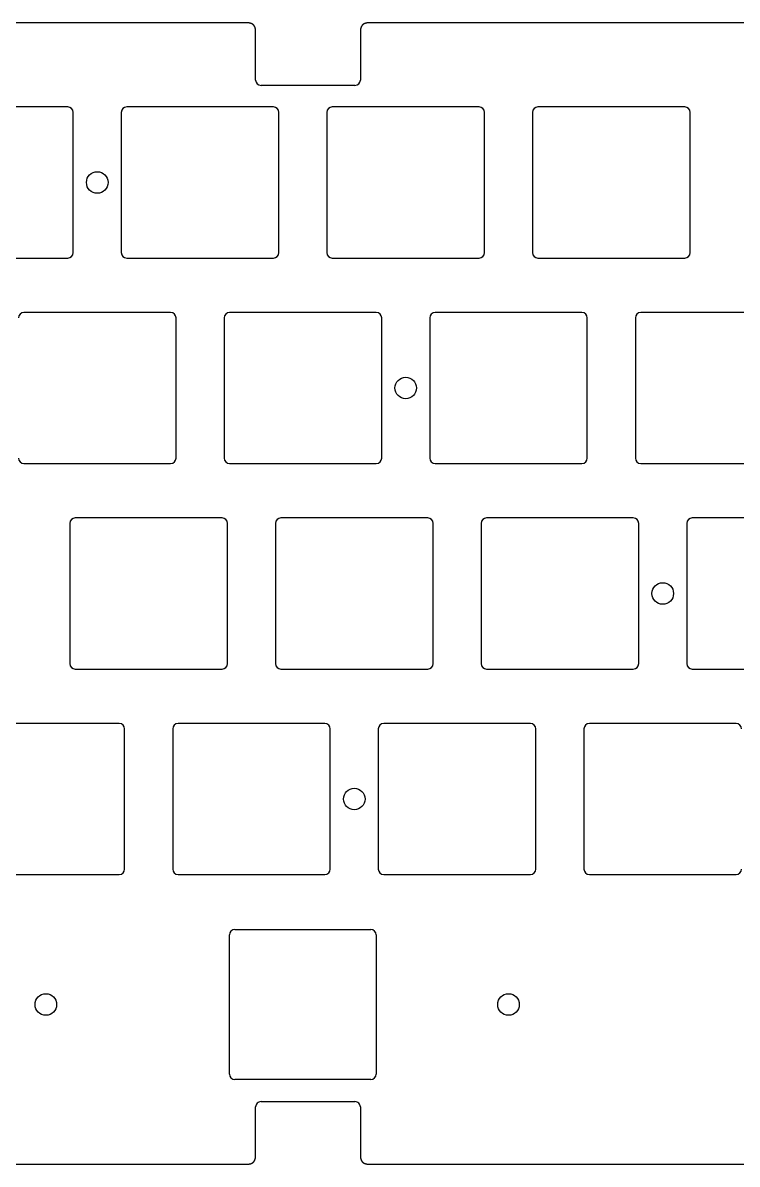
# Model space of a CAD drawing. Header units: millimetres. Extents: x -9 to 276, y -91 to 15.
# Drawn here: x 59.8 to 126, y -91 to 14.8 of the extents above; entities that cross this region are included whole.
import ezdxf

# ---------------------------------------------------------------- set-up
doc = ezdxf.new("R2010")
doc.units = ezdxf.units.MM
doc.layers.add('Edge.Cuts', color=53, linetype='CONTINUOUS', true_color=0xc8a339)

msp = doc.modelspace()

# ---------------------------------------------------------------- linework, layer by layer
at = {"layer": 'Edge.Cuts', "linetype": 'CONTINUOUS'}
for p, q in [((80.549147, 14.8), (-2.451, 14.8)), ((80.556639, 14.799982), (80.549147, 14.8)), ((80.567794, 14.79989), (80.556639, 14.799982)), ((80.578832, 14.799719), (80.567794, 14.79989)), ((80.589753, 14.799471), (80.578832, 14.799719)), ((80.600558, 14.799146), (80.589753, 14.799471)), ((80.61125, 14.798746), (80.600558, 14.799146)), ((80.621828, 14.79827), (80.61125, 14.798746)), ((80.632294, 14.797719), (80.621828, 14.79827)), ((80.642649, 14.797096), (80.632294, 14.797719)), ((80.652894, 14.796399), (80.642649, 14.797096)), ((80.66303, 14.79563), (80.652894, 14.796399)), ((80.673058, 14.79479), (80.66303, 14.79563)), ((80.68298, 14.793879), (80.673058, 14.79479)), ((80.692795, 14.792898), (80.68298, 14.793879)), ((80.702507, 14.791848), (80.692795, 14.792898)), ((80.712114, 14.790729), (80.702507, 14.791848)), ((80.721619, 14.789543), (80.712114, 14.790729)), ((80.731022, 14.788289), (80.721619, 14.789543)), ((80.740325, 14.786968), (80.731022, 14.788289)), ((80.749528, 14.785582), (80.740325, 14.786968)), ((80.758632, 14.78413), (80.749528, 14.785582)), ((80.767639, 14.782613), (80.758632, 14.78413)), ((80.776549, 14.781032), (80.767639, 14.782613)), ((80.785364, 14.779387), (80.776549, 14.781032)), ((80.794084, 14.777679), (80.785364, 14.779387)), ((80.80271, 14.775909), (80.794084, 14.777679)), ((80.811244, 14.774076), (80.80271, 14.775909)), ((80.819686, 14.772182), (80.811244, 14.774076)), ((80.828037, 14.770227), (80.819686, 14.772182)), ((80.836299, 14.768212), (80.828037, 14.770227)), ((80.844471, 14.766136), (80.836299, 14.768212)), ((80.852555, 14.764001), (80.844471, 14.766136)), ((80.860552, 14.761806), (80.852555, 14.764001)), ((80.868463, 14.759553), (80.860552, 14.761806)), ((80.876289, 14.757242), (80.868463, 14.759553)), ((80.88403, 14.754872), (80.876289, 14.757242)), ((80.891688, 14.752446), (80.88403, 14.754872)), ((80.899263, 14.749961), (80.891688, 14.752446)), ((80.906756, 14.74742), (80.899263, 14.749961)), ((80.914168, 14.744823), (80.906756, 14.74742)), ((80.9215, 14.742169), (80.914168, 14.744823)), ((80.928753, 14.73946), (80.9215, 14.742169)), ((80.935927, 14.736695), (80.928753, 14.73946)), ((80.943023, 14.733874), (80.935927, 14.736695)), ((80.950043, 14.730999), (80.943023, 14.733874)), ((80.956987, 14.728069), (80.950043, 14.730999)), ((80.963855, 14.725084), (80.956987, 14.728069)), ((80.970649, 14.722045), (80.963855, 14.725084)), ((80.977368, 14.718951), (80.970649, 14.722045)), ((80.984015, 14.715804), (80.977368, 14.718951)), ((80.99059, 14.712603), (80.984015, 14.715804)), ((80.997093, 14.709348), (80.99059, 14.712603)), ((81.003525, 14.706039), (80.997093, 14.709348)), ((81.009887, 14.702677), (81.003525, 14.706039)), ((81.016179, 14.699261), (81.009887, 14.702677)), ((81.022403, 14.695792), (81.016179, 14.699261)), ((81.028559, 14.69227), (81.022403, 14.695792)), ((81.034647, 14.688695), (81.028559, 14.69227)), ((81.040668, 14.685066), (81.034647, 14.688695)), ((81.046624, 14.681385), (81.040668, 14.685066)), ((81.052513, 14.67765), (81.046624, 14.681385)), ((81.058338, 14.673862), (81.052513, 14.67765)), ((81.064098, 14.67002), (81.058338, 14.673862)), ((81.069795, 14.666125), (81.064098, 14.67002)), ((81.075428, 14.662177), (81.069795, 14.666125)), ((81.080998, 14.658175), (81.075428, 14.662177)), ((81.086507, 14.65412), (81.080998, 14.658175)), ((81.091954, 14.65001), (81.086507, 14.65412)), ((81.09734, 14.645847), (81.091954, 14.65001)), ((81.102665, 14.64163), (81.09734, 14.645847)), ((81.10793, 14.637359), (81.102665, 14.64163)), ((81.113135, 14.633033), (81.10793, 14.637359)), ((81.118281, 14.628652), (81.113135, 14.633033)), ((81.123369, 14.624216), (81.118281, 14.628652)), ((81.128398, 14.619726), (81.123369, 14.624216)), ((81.133369, 14.615179), (81.128398, 14.619726)), ((81.138282, 14.610578), (81.133369, 14.615179)), ((81.143138, 14.60592), (81.138282, 14.610578)), ((81.147938, 14.601206), (81.143138, 14.60592)), ((81.150317, 14.598827), (81.147938, 14.601206)), ((81.152681, 14.596435), (81.150317, 14.598827)), ((81.155031, 14.594028), (81.152681, 14.596435)), ((81.157368, 14.591607), (81.155031, 14.594028)), ((81.15969, 14.589171), (81.157368, 14.591607)), ((81.161999, 14.586722), (81.15969, 14.589171)), ((81.164294, 14.584257), (81.161999, 14.586722)), ((81.166574, 14.581779), (81.164294, 14.584257)), ((81.168841, 14.579285), (81.166574, 14.581779)), ((81.171094, 14.576778), (81.168841, 14.579285)), ((81.173334, 14.574255), (81.171094, 14.576778)), ((81.175559, 14.571718), (81.173334, 14.574255)), ((81.177772, 14.569166), (81.175559, 14.571718)), ((81.17997, 14.566599), (81.177772, 14.569166)), ((81.182155, 14.564018), (81.17997, 14.566599)), ((81.184326, 14.561421), (81.182155, 14.564018)), ((81.186483, 14.55881), (81.184326, 14.561421)), ((81.188627, 14.556184), (81.186483, 14.55881)), ((81.190758, 14.553542), (81.188627, 14.556184)), ((81.192874, 14.550885), (81.190758, 14.553542)), ((81.194978, 14.548213), (81.192874, 14.550885)), ((81.197068, 14.545526), (81.194978, 14.548213)), ((81.199145, 14.542823), (81.197068, 14.545526)), ((81.201207, 14.540106), (81.199145, 14.542823)), ((81.203258, 14.537372), (81.201207, 14.540106)), ((81.205293, 14.534624), (81.203258, 14.537372)), ((81.207317, 14.531859), (81.205293, 14.534624)), ((81.209326, 14.529079), (81.207317, 14.531859)), ((81.211322, 14.526283), (81.209326, 14.529079)), ((81.213305, 14.523472), (81.211322, 14.526283)), ((81.215275, 14.520644), (81.213305, 14.523472)), ((81.21723, 14.517801), (81.215275, 14.520644)), ((81.219174, 14.514941), (81.21723, 14.517801)), ((81.221103, 14.512066), (81.219174, 14.514941)), ((81.22302, 14.509174), (81.221103, 14.512066)), ((81.224922, 14.506267), (81.22302, 14.509174)), ((81.226812, 14.503342), (81.224922, 14.506267)), ((81.228688, 14.500402), (81.226812, 14.503342)), ((81.230552, 14.497444), (81.228688, 14.500402)), ((81.232401, 14.494472), (81.230552, 14.497444)), ((81.234238, 14.491481), (81.232401, 14.494472)), ((81.236061, 14.488475), (81.234238, 14.491481)), ((81.237872, 14.48545), (81.236061, 14.488475)), ((81.239668, 14.482411), (81.237872, 14.48545)), ((81.241452, 14.479352), (81.239668, 14.482411)), ((81.243221, 14.476279), (81.241452, 14.479352)), ((81.244979, 14.473187), (81.243221, 14.476279)), ((81.246722, 14.470079), (81.244979, 14.473187)), ((81.248452, 14.466952), (81.246722, 14.470079)), ((81.250169, 14.46381), (81.248452, 14.466952)), ((81.251873, 14.460648), (81.250169, 14.46381)), ((81.253562, 14.457471), (81.251873, 14.460648)), ((81.25524, 14.454274), (81.253562, 14.457471)), ((81.256903, 14.451062), (81.25524, 14.454274)), ((81.258554, 14.447829), (81.256903, 14.451062)), ((81.26019, 14.444582), (81.258554, 14.447829)), ((81.261814, 14.441313), (81.26019, 14.444582)), ((81.263423, 14.438029), (81.261814, 14.441313)), ((81.26502, 14.434724), (81.263423, 14.438029)), ((81.266602, 14.431405), (81.26502, 14.434724)), ((81.268172, 14.428063), (81.266602, 14.431405)), ((81.269727, 14.424706), (81.268172, 14.428063)), ((81.271271, 14.421328), (81.269727, 14.424706)), ((81.272799, 14.417934), (81.271271, 14.421328)), ((81.274315, 14.414518), (81.272799, 14.417934)), ((81.275815, 14.411087), (81.274315, 14.414518)), ((81.277304, 14.407633), (81.275815, 14.411087)), ((81.278778, 14.404164), (81.277304, 14.407633)), ((81.280239, 14.400672), (81.278778, 14.404164)), ((81.281685, 14.397165), (81.280239, 14.400672)), ((81.283119, 14.393635), (81.281685, 14.397165)), ((81.284538, 14.390089), (81.283119, 14.393635)), ((81.285944, 14.386519), (81.284538, 14.390089)), ((81.287335, 14.382934), (81.285944, 14.386519)), ((81.288713, 14.379326), (81.287335, 14.382934)), ((81.290076, 14.375701), (81.288713, 14.379326)), ((81.291427, 14.372053), (81.290076, 14.375701)), ((81.292762, 14.368388), (81.291427, 14.372053)), ((81.294085, 14.364699), (81.292762, 14.368388)), ((81.295391, 14.360995), (81.294085, 14.364699)), ((81.296686, 14.357265), (81.295391, 14.360995)), ((81.297964, 14.35352), (81.296686, 14.357265)), ((81.29923, 14.34975), (81.297964, 14.35352)), ((81.300481, 14.345963), (81.29923, 14.34975)), ((81.301718, 14.342151), (81.300481, 14.345963)), ((81.30294, 14.338323), (81.301718, 14.342151)), ((81.304148, 14.33447), (81.30294, 14.338323)), ((81.305341, 14.3306), (81.304148, 14.33447)), ((81.306521, 14.326703), (81.305341, 14.3306)), ((81.307684, 14.322791), (81.306521, 14.326703)), ((81.308835, 14.318852), (81.307684, 14.322791)), ((81.309969, 14.314897), (81.308835, 14.318852)), ((81.311091, 14.310914), (81.309969, 14.314897)), ((81.312196, 14.306916), (81.311091, 14.310914)), ((81.313287, 14.302889), (81.312196, 14.306916)), ((81.314363, 14.298847), (81.313287, 14.302889)), ((81.315425, 14.294777), (81.314363, 14.298847)), ((81.31647, 14.29069), (81.315425, 14.294777)), ((81.317502, 14.286575), (81.31647, 14.29069)), ((81.318517, 14.282444), (81.317502, 14.286575)), ((81.319519, 14.278284), (81.318517, 14.282444)), ((81.320504, 14.274107), (81.319519, 14.278284)), ((81.321475, 14.269902), (81.320504, 14.274107)), ((81.32243, 14.265679), (81.321475, 14.269902)), ((81.32337, 14.261428), (81.32243, 14.265679)), ((81.324293, 14.25716), (81.32337, 14.261428)), ((81.325203, 14.252861), (81.324293, 14.25716)), ((81.326095, 14.248546), (81.325203, 14.252861)), ((81.326973, 14.244201), (81.326095, 14.248546)), ((81.327834, 14.239839), (81.326973, 14.244201)), ((81.328681, 14.235447), (81.327834, 14.239839)), ((81.32951, 14.231037), (81.328681, 14.235447)), ((81.330325, 14.226596), (81.32951, 14.231037)), ((81.331123, 14.222139), (81.330325, 14.226596)), ((81.331905, 14.21765), (81.331123, 14.222139)), ((81.33267, 14.213143), (81.331905, 14.21765)), ((81.333421, 14.208605), (81.33267, 14.213143)), ((81.334153, 14.20405), (81.333421, 14.208605)), ((81.334871, 14.199462), (81.334153, 14.20405)), ((81.335571, 14.194857), (81.334871, 14.199462)), ((81.336255, 14.19022), (81.335571, 14.194857)), ((81.336922, 14.185565), (81.336255, 14.19022)), ((81.337573, 14.180877), (81.336922, 14.185565)), ((81.338206, 14.176171), (81.337573, 14.180877)), ((81.338824, 14.171432), (81.338206, 14.176171)), ((81.339423, 14.166676), (81.338824, 14.171432)), ((81.340006, 14.161885), (81.339423, 14.166676)), ((81.340572, 14.157077), (81.340006, 14.161885)), ((81.341121, 14.152235), (81.340572, 14.157077)), ((81.341652, 14.147374), (81.341121, 14.152235)), ((81.342166, 14.142479), (81.341652, 14.147374)), ((81.342662, 14.137566), (81.342166, 14.142479)), ((81.343142, 14.132618), (81.342662, 14.137566)), ((81.343603, 14.127651), (81.343142, 14.132618)), ((81.344047, 14.12265), (81.343603, 14.127651)), ((81.344473, 14.11763), (81.344047, 14.12265)), ((81.344881, 14.112574), (81.344473, 14.11763)), ((81.345271, 14.1075), (81.344881, 14.112574)), ((81.345643, 14.102389), (81.345271, 14.1075)), ((81.345996, 14.09726), (81.345643, 14.102389)), ((81.346332, 14.092095), (81.345996, 14.09726)), ((81.346649, 14.08691), (81.346332, 14.092095)), ((81.346948, 14.081689), (81.346649, 14.08691)), ((81.347228, 14.076449), (81.346948, 14.081689)), ((81.34749, 14.071171), (81.347228, 14.076449)), ((81.347732, 14.065874), (81.34749, 14.071171)), ((81.347956, 14.06054), (81.347732, 14.065874)), ((81.348161, 14.055186), (81.347956, 14.06054)), ((81.348347, 14.049794), (81.348161, 14.055186)), ((81.348514, 14.044383), (81.348347, 14.049794)), ((81.348661, 14.038933), (81.348514, 14.044383)), ((81.34879, 14.033464), (81.348661, 14.038933)), ((81.348898, 14.027956), (81.34879, 14.033464)), ((81.348988, 14.022428), (81.348898, 14.027956)), ((81.349057, 14.016861), (81.348988, 14.022428)), ((81.349107, 14.011274), (81.349057, 14.016861)), ((81.349137, 14.005647), (81.349107, 14.011274)), ((81.349147, 14), (81.349137, 14.005647)), ((81.349147, 9.5), (81.349147, 14)), ((91.050165, 14.007492), (91.050147, 14)), ((91.050147, 14), (91.050147, 9.5)), ((91.050257, 14.018647), (91.050165, 14.007492)), ((91.050428, 14.029685), (91.050257, 14.018647)), ((91.050676, 14.040606), (91.050428, 14.029685)), ((91.051001, 14.051411), (91.050676, 14.040606)), ((91.051401, 14.062103), (91.051001, 14.051411)), ((91.051877, 14.072681), (91.051401, 14.062103)), ((91.052428, 14.083147), (91.051877, 14.072681)), ((91.053051, 14.093502), (91.052428, 14.083147)), ((91.053748, 14.103747), (91.053051, 14.093502)), ((91.054517, 14.113883), (91.053748, 14.103747)), ((91.055357, 14.123911), (91.054517, 14.113883)), ((91.056268, 14.133833), (91.055357, 14.123911)), ((91.057249, 14.143648), (91.056268, 14.133833)), ((91.058299, 14.153359), (91.057249, 14.143648)), ((91.059418, 14.162967), (91.058299, 14.153359)), ((91.060604, 14.172472), (91.059418, 14.162967)), ((91.061858, 14.181875), (91.060604, 14.172472)), ((91.063179, 14.191177), (91.061858, 14.181875)), ((91.064565, 14.20038), (91.063179, 14.191177)), ((91.066017, 14.209485), (91.064565, 14.20038)), ((91.067534, 14.218492), (91.066017, 14.209485)), ((91.069115, 14.227402), (91.067534, 14.218492)), ((91.07076, 14.236217), (91.069115, 14.227402)), ((91.072468, 14.244937), (91.07076, 14.236217)), ((91.074238, 14.253563), (91.072468, 14.244937)), ((91.076071, 14.262097), (91.074238, 14.253563)), ((91.077965, 14.270539), (91.076071, 14.262097)), ((91.07992, 14.27889), (91.077965, 14.270539)), ((91.081935, 14.287151), (91.07992, 14.27889)), ((91.084011, 14.295324), (91.081935, 14.287151)), ((91.086146, 14.303408), (91.084011, 14.295324)), ((91.088341, 14.311405), (91.086146, 14.303408)), ((91.090594, 14.319316), (91.088341, 14.311405)), ((91.092905, 14.327142), (91.090594, 14.319316)), ((91.095275, 14.334883), (91.092905, 14.327142)), ((91.097702, 14.342541), (91.095275, 14.334883)), ((91.100186, 14.350116), (91.097702, 14.342541)), ((91.102727, 14.357609), (91.100186, 14.350116)), ((91.105324, 14.365021), (91.102727, 14.357609)), ((91.107978, 14.372353), (91.105324, 14.365021)), ((91.110687, 14.379606), (91.107978, 14.372353)), ((91.113452, 14.38678), (91.110687, 14.379606)), ((91.116273, 14.393876), (91.113452, 14.38678)), ((91.119148, 14.400896), (91.116273, 14.393876)), ((91.122078, 14.407839), (91.119148, 14.400896)), ((91.125063, 14.414708), (91.122078, 14.407839)), ((91.128102, 14.421501), (91.125063, 14.414708)), ((91.131196, 14.428221), (91.128102, 14.421501)), ((91.134343, 14.434868), (91.131196, 14.428221)), ((91.137545, 14.441443), (91.134343, 14.434868)), ((91.1408, 14.447946), (91.137545, 14.441443)), ((91.144108, 14.454378), (91.1408, 14.447946)), ((91.14747, 14.46074), (91.144108, 14.454378)), ((91.150886, 14.467032), (91.14747, 14.46074)), ((91.154355, 14.473256), (91.150886, 14.467032)), ((91.157877, 14.479412), (91.154355, 14.473256)), ((91.161452, 14.4855), (91.157877, 14.479412)), ((91.165081, 14.491521), (91.161452, 14.4855)), ((91.168762, 14.497476), (91.165081, 14.491521)), ((91.172497, 14.503366), (91.168762, 14.497476)), ((91.176286, 14.509191), (91.172497, 14.503366)), ((91.180127, 14.514951), (91.176286, 14.509191)), ((91.184022, 14.520647), (91.180127, 14.514951)), ((91.18797, 14.526281), (91.184022, 14.520647)), ((91.191972, 14.531851), (91.18797, 14.526281)), ((91.196028, 14.53736), (91.191972, 14.531851)), ((91.200137, 14.542807), (91.196028, 14.53736)), ((91.2043, 14.548192), (91.200137, 14.542807)), ((91.208517, 14.553518), (91.2043, 14.548192)), ((91.212789, 14.558783), (91.208517, 14.553518)), ((91.217115, 14.563988), (91.212789, 14.558783)), ((91.221495, 14.569134), (91.217115, 14.563988)), ((91.225931, 14.574221), (91.221495, 14.569134)), ((91.230422, 14.57925), (91.225931, 14.574221)), ((91.234968, 14.584221), (91.230422, 14.57925)), ((91.23957, 14.589135), (91.234968, 14.584221)), ((91.244227, 14.593991), (91.23957, 14.589135)), ((91.248942, 14.598791), (91.244227, 14.593991)), ((91.25132, 14.601169), (91.248942, 14.598791)), ((91.253713, 14.603534), (91.25132, 14.601169)), ((91.256119, 14.605884), (91.253713, 14.603534)), ((91.25854, 14.608221), (91.256119, 14.605884)), ((91.260976, 14.610543), (91.25854, 14.608221)), ((91.263426, 14.612852), (91.260976, 14.610543)), ((91.26589, 14.615146), (91.263426, 14.612852)), ((91.268369, 14.617427), (91.26589, 14.615146)), ((91.270862, 14.619694), (91.268369, 14.617427)), ((91.27337, 14.621947), (91.270862, 14.619694)), ((91.275892, 14.624187), (91.27337, 14.621947)), ((91.278429, 14.626412), (91.275892, 14.624187)), ((91.280981, 14.628625), (91.278429, 14.626412)), ((91.283548, 14.630823), (91.280981, 14.628625)), ((91.28613, 14.633008), (91.283548, 14.630823)), ((91.288726, 14.635178), (91.28613, 14.633008)), ((91.291338, 14.637336), (91.288726, 14.635178)), ((91.293964, 14.63948), (91.291338, 14.637336)), ((91.296606, 14.641611), (91.293964, 14.63948)), ((91.299262, 14.643727), (91.296606, 14.641611)), ((91.301934, 14.645831), (91.299262, 14.643727)), ((91.304621, 14.647921), (91.301934, 14.645831)), ((91.307324, 14.649998), (91.304621, 14.647921)), ((91.310041, 14.65206), (91.307324, 14.649998)), ((91.312775, 14.65411), (91.310041, 14.65206)), ((91.315523, 14.656146), (91.312775, 14.65411)), ((91.318288, 14.65817), (91.315523, 14.656146)), ((91.321068, 14.660179), (91.318288, 14.65817)), ((91.323864, 14.662175), (91.321068, 14.660179)), ((91.326675, 14.664158), (91.323864, 14.662175)), ((91.329503, 14.666128), (91.326675, 14.664158)), ((91.332346, 14.668083), (91.329503, 14.666128)), ((91.335206, 14.670027), (91.332346, 14.668083)), ((91.338081, 14.671956), (91.335206, 14.670027)), ((91.340973, 14.673873), (91.338081, 14.671956)), ((91.34388, 14.675775), (91.340973, 14.673873)), ((91.346805, 14.677665), (91.34388, 14.675775)), ((91.349745, 14.679541), (91.346805, 14.677665)), ((91.352703, 14.681405), (91.349745, 14.679541)), ((91.355675, 14.683254), (91.352703, 14.681405)), ((91.358667, 14.685091), (91.355675, 14.683254)), ((91.361672, 14.686914), (91.358667, 14.685091)), ((91.364697, 14.688725), (91.361672, 14.686914)), ((91.367736, 14.690521), (91.364697, 14.688725)), ((91.370795, 14.692305), (91.367736, 14.690521)), ((91.373868, 14.694074), (91.370795, 14.692305)), ((91.376961, 14.695832), (91.373868, 14.694074)), ((91.380068, 14.697574), (91.376961, 14.695832)), ((91.383195, 14.699305), (91.380068, 14.697574)), ((91.386337, 14.701022), (91.383195, 14.699305)), ((91.389499, 14.702726), (91.386337, 14.701022)), ((91.392676, 14.704415), (91.389499, 14.702726)), ((91.395873, 14.706093), (91.392676, 14.704415)), ((91.399085, 14.707756), (91.395873, 14.706093)), ((91.402318, 14.709407), (91.399085, 14.707756)), ((91.405566, 14.711043), (91.402318, 14.709407)), ((91.408834, 14.712667), (91.405566, 14.711043)), ((91.412118, 14.714276), (91.408834, 14.712667)), ((91.415423, 14.715873), (91.412118, 14.714276)), ((91.418743, 14.717455), (91.415423, 14.715873)), ((91.422084, 14.719025), (91.418743, 14.717455)), ((91.425441, 14.72058), (91.422084, 14.719025)), ((91.42882, 14.722123), (91.425441, 14.72058)), ((91.432213, 14.723651), (91.42882, 14.722123)), ((91.435629, 14.725168), (91.432213, 14.723651)), ((91.43906, 14.726668), (91.435629, 14.725168)), ((91.442514, 14.728157), (91.43906, 14.726668)), ((91.445983, 14.729631), (91.442514, 14.728157)), ((91.449475, 14.731092), (91.445983, 14.729631)), ((91.452982, 14.732538), (91.449475, 14.731092)), ((91.456513, 14.733972), (91.452982, 14.732538)), ((91.460059, 14.73539), (91.456513, 14.733972)), ((91.463628, 14.736797), (91.460059, 14.73539)), ((91.467213, 14.738188), (91.463628, 14.736797)), ((91.470822, 14.739566), (91.467213, 14.738188)), ((91.474446, 14.740929), (91.470822, 14.739566)), ((91.478095, 14.74228), (91.474446, 14.740929)), ((91.481759, 14.743615), (91.478095, 14.74228)), ((91.485448, 14.744937), (91.481759, 14.743615)), ((91.489152, 14.746244), (91.485448, 14.744937)), ((91.492882, 14.747539), (91.489152, 14.746244)), ((91.496627, 14.748817), (91.492882, 14.747539)), ((91.500398, 14.750083), (91.496627, 14.748817)), ((91.504184, 14.751334), (91.500398, 14.750083)), ((91.507996, 14.752571), (91.504184, 14.751334)), ((91.511824, 14.753793), (91.507996, 14.752571)), ((91.515678, 14.755001), (91.511824, 14.753793)), ((91.519548, 14.756194), (91.515678, 14.755001)), ((91.523444, 14.757374), (91.519548, 14.756194)), ((91.527356, 14.758537), (91.523444, 14.757374)), ((91.531296, 14.759688), (91.527356, 14.758537)), ((91.535251, 14.760822), (91.531296, 14.759688)), ((91.539233, 14.761944), (91.535251, 14.760822)), ((91.543232, 14.763049), (91.539233, 14.761944)), ((91.547258, 14.76414), (91.543232, 14.763049)), ((91.5513, 14.765216), (91.547258, 14.76414)), ((91.555371, 14.766278), (91.5513, 14.765216)), ((91.559457, 14.767323), (91.555371, 14.766278)), ((91.563572, 14.768355), (91.559457, 14.767323)), ((91.567703, 14.76937), (91.563572, 14.768355)), ((91.571863, 14.770372), (91.567703, 14.76937)), ((91.57604, 14.771357), (91.571863, 14.770372)), ((91.580246, 14.772328), (91.57604, 14.771357)), ((91.584468, 14.773283), (91.580246, 14.772328)), ((91.588719, 14.774223), (91.584468, 14.773283)), ((91.592988, 14.775146), (91.588719, 14.774223)), ((91.597286, 14.776056), (91.592988, 14.775146)), ((91.601601, 14.776948), (91.597286, 14.776056)), ((91.605946, 14.777826), (91.601601, 14.776948)), ((91.610308, 14.778687), (91.605946, 14.777826)), ((91.614701, 14.779534), (91.610308, 14.778687)), ((91.61911, 14.780363), (91.614701, 14.779534)), ((91.623551, 14.781178), (91.61911, 14.780363)), ((91.628009, 14.781976), (91.623551, 14.781178)), ((91.632498, 14.782758), (91.628009, 14.781976)), ((91.637004, 14.783523), (91.632498, 14.782758)), ((91.641542, 14.784274), (91.637004, 14.783523)), ((91.646097, 14.785006), (91.641542, 14.784274)), ((91.650685, 14.785724), (91.646097, 14.785006)), ((91.65529, 14.786424), (91.650685, 14.785724)), ((91.659927, 14.787108), (91.65529, 14.786424)), ((91.664582, 14.787775), (91.659927, 14.787108)), ((91.66927, 14.788426), (91.664582, 14.787775)), ((91.673976, 14.789059), (91.66927, 14.788426)), ((91.678715, 14.789677), (91.673976, 14.789059)), ((91.683472, 14.790276), (91.678715, 14.789677)), ((91.688262, 14.790859), (91.683472, 14.790276)), ((91.69307, 14.791425), (91.688262, 14.790859)), ((91.697913, 14.791974), (91.69307, 14.791425)), ((91.702773, 14.792505), (91.697913, 14.791974)), ((91.707668, 14.793019), (91.702773, 14.792505)), ((91.712581, 14.793515), (91.707668, 14.793019)), ((91.717529, 14.793995), (91.712581, 14.793515)), ((91.722496, 14.794456), (91.717529, 14.793995)), ((91.727497, 14.7949), (91.722496, 14.794456)), ((91.732517, 14.795326), (91.727497, 14.7949)), ((91.737573, 14.795734), (91.732517, 14.795326)), ((91.742647, 14.796124), (91.737573, 14.795734)), ((91.747758, 14.796496), (91.742647, 14.796124)), ((91.752887, 14.796849), (91.747758, 14.796496)), ((91.758052, 14.797185), (91.752887, 14.796849)), ((91.763237, 14.797502), (91.758052, 14.797185)), ((91.768458, 14.797801), (91.763237, 14.797502)), ((91.773699, 14.798081), (91.768458, 14.797801)), ((91.778976, 14.798343), (91.773699, 14.798081)), ((91.784273, 14.798585), (91.778976, 14.798343)), ((91.789607, 14.798809), (91.784273, 14.798585)), ((91.794961, 14.799014), (91.789607, 14.798809)), ((91.800353, 14.7992), (91.794961, 14.799014)), ((91.805764, 14.799367), (91.800353, 14.7992)), ((91.811214, 14.799514), (91.805764, 14.799367)), ((91.816683, 14.799643), (91.811214, 14.799514)), ((91.822191, 14.799751), (91.816683, 14.799643)), ((91.827719, 14.799841), (91.822191, 14.799751)), ((91.833286, 14.79991), (91.827719, 14.799841)), ((91.838873, 14.79996), (91.833286, 14.79991)), ((91.8445, 14.79999), (91.838873, 14.79996)), ((91.850147, 14.8), (91.8445, 14.79999)), ((174.849852, 14.8), (91.850147, 14.8)), ((90.550147, 9), (81.849147, 9)), ((63.95, 7), (50.35, 7)), ((64.45, -6.5), (64.45, 6.5)), ((68.9, 6.5), (68.9, -6.5)), ((83, 7), (69.4, 7)), ((83.5, -6.5), (83.5, 6.5)), ((87.95, 6.5), (87.95, -6.5)), ((102.05, 7), (88.45, 7)), ((102.55, -6.5), (102.55, 6.5)), ((107, 6.5), (107, -6.5)), ((121.1, 7), (107.5, 7)), ((121.6, -6.5), (121.6, 6.5)), ((50.35, -7), (63.95, -7)), ((69.4, -7), (83, -7)), ((88.45, -7), (102.05, -7)), ((107.5, -7), (121.1, -7)), ((73.475, -12.05), (59.875, -12.05)), ((73.975, -25.55), (73.975, -12.55)), ((78.425, -12.55), (78.425, -25.55)), ((92.525, -12.05), (78.925, -12.05)), ((93.025, -25.55), (93.025, -12.55)), ((97.475, -12.55), (97.475, -25.55)), ((111.575, -12.05), (97.975, -12.05)), ((112.075, -25.55), (112.075, -12.55)), ((116.525, -12.55), (116.525, -25.55)), ((130.625, -12.05), (117.025, -12.05)), ((59.875, -26.05), (73.475, -26.05)), ((78.925, -26.05), (92.525, -26.05)), ((97.975, -26.05), (111.575, -26.05)), ((117.025, -26.05), (130.625, -26.05)), ((64.1375, -31.6), (64.1375, -44.6)), ((78.2375, -31.1), (64.6375, -31.1)), ((78.7375, -44.6), (78.7375, -31.6)), ((83.1875, -31.6), (83.1875, -44.6)), ((97.2875, -31.1), (83.6875, -31.1)), ((97.7875, -44.6), (97.7875, -31.6)), ((102.2375, -31.6), (102.2375, -44.6)), ((116.3375, -31.1), (102.7375, -31.1)), ((116.8375, -44.6), (116.8375, -31.6)), ((121.2875, -31.6), (121.2875, -44.6)), ((135.3875, -31.1), (121.7875, -31.1)), ((64.6375, -45.1), (78.2375, -45.1)), ((83.6875, -45.1), (97.2875, -45.1)), ((102.7375, -45.1), (116.3375, -45.1)), ((121.7875, -45.1), (135.3875, -45.1)), ((68.7125, -50.15), (55.1125, -50.15)), ((69.2125, -63.65), (69.2125, -50.65)), ((73.6625, -50.65), (73.6625, -63.65)), ((87.7625, -50.15), (74.1625, -50.15)), ((88.2625, -63.65), (88.2625, -50.65)), ((92.7125, -50.65), (92.7125, -63.65)), ((106.8125, -50.15), (93.2125, -50.15)), ((107.3125, -63.65), (107.3125, -50.65)), ((111.7625, -50.65), (111.7625, -63.65)), ((125.8625, -50.15), (112.2625, -50.15)), ((55.1125, -64.15), (68.7125, -64.15)), ((74.1625, -64.15), (87.7625, -64.15)), ((93.2125, -64.15), (106.8125, -64.15)), ((112.2625, -64.15), (125.8625, -64.15)), ((81.849147, -85.199997), (90.550147, -85.199997)), ((81.349147, -90.199997), (81.349147, -85.699997)), ((91.050147, -85.699997), (91.050147, -90.199997)), ((80.730024, -90.988423), (80.734712, -90.987772)), ((80.734712, -90.987772), (80.739367, -90.987105)), ((80.739367, -90.987105), (80.744004, -90.986421)), ((80.744004, -90.986421), (80.748609, -90.985721)), ((80.748609, -90.985721), (80.753197, -90.985003)), ((80.753197, -90.985003), (80.757752, -90.984271)), ((80.757752, -90.984271), (80.76229, -90.98352)), ((80.76229, -90.98352), (80.766797, -90.982755)), ((80.766797, -90.982755), (80.771286, -90.981973)), ((80.771286, -90.981973), (80.775743, -90.981175)), ((80.775743, -90.981175), (80.780184, -90.98036)), ((80.780184, -90.98036), (80.784594, -90.979531)), ((80.784594, -90.979531), (80.788986, -90.978684)), ((80.788986, -90.978684), (80.793348, -90.977823)), ((80.793348, -90.977823), (80.797693, -90.976945)), ((80.797693, -90.976945), (80.802008, -90.976053)), ((80.802008, -90.976053), (80.806306, -90.975143)), ((80.806306, -90.975143), (80.810575, -90.97422)), ((80.810575, -90.97422), (80.814826, -90.97328)), ((80.814826, -90.97328), (80.819049, -90.972325)), ((80.819049, -90.972325), (80.823254, -90.971354)), ((80.823254, -90.971354), (80.827431, -90.970369)), ((80.827431, -90.970369), (80.831591, -90.969367)), ((80.831591, -90.969367), (80.835722, -90.968352)), ((80.835722, -90.968352), (80.839837, -90.96732)), ((80.839837, -90.96732), (80.843924, -90.966275)), ((80.843924, -90.966275), (80.847994, -90.965213)), ((80.847994, -90.965213), (80.852036, -90.964137)), ((80.852036, -90.964137), (80.856063, -90.963046)), ((80.856063, -90.963046), (80.860061, -90.961941)), ((80.860061, -90.961941), (80.864044, -90.960819)), ((80.864044, -90.960819), (80.867999, -90.959685)), ((80.867999, -90.959685), (80.871938, -90.958534)), ((80.871938, -90.958534), (80.87585, -90.957371)), ((80.87585, -90.957371), (80.879747, -90.956191)), ((80.879747, -90.956191), (80.883617, -90.954998)), ((80.883617, -90.954998), (80.88747, -90.95379)), ((80.88747, -90.95379), (80.891298, -90.952568)), ((80.891298, -90.952568), (80.89511, -90.951331)), ((80.89511, -90.951331), (80.898897, -90.95008)), ((80.898897, -90.95008), (80.902667, -90.948814)), ((80.902667, -90.948814), (80.906412, -90.947536)), ((80.906412, -90.947536), (80.910142, -90.946241)), ((80.910142, -90.946241), (80.913846, -90.944935)), ((80.913846, -90.944935), (80.917535, -90.943612)), ((80.917535, -90.943612), (80.9212, -90.942277)), ((80.9212, -90.942277), (80.924848, -90.940926)), ((80.924848, -90.940926), (80.928473, -90.939563)), ((80.928473, -90.939563), (80.932081, -90.938185)), ((80.932081, -90.938185), (80.935666, -90.936794)), ((80.935666, -90.936794), (80.939236, -90.935388)), ((80.939236, -90.935388), (80.942782, -90.933969)), ((80.942782, -90.933969), (80.946312, -90.932535)), ((80.946312, -90.932535), (80.949819, -90.931089)), ((80.949819, -90.931089), (80.953311, -90.929628)), ((80.953311, -90.929628), (80.95678, -90.928154)), ((80.95678, -90.928154), (80.960234, -90.926665)), ((80.960234, -90.926665), (80.963665, -90.925165)), ((80.963665, -90.925165), (80.967081, -90.923649)), ((80.967081, -90.923649), (80.970475, -90.922121)), ((80.970475, -90.922121), (80.973853, -90.920577)), ((80.973853, -90.920577), (80.97721, -90.919022)), ((80.97721, -90.919022), (80.980552, -90.917452)), ((80.980552, -90.917452), (80.983871, -90.91587)), ((80.983871, -90.91587), (80.987176, -90.914273)), ((80.987176, -90.914273), (80.99046, -90.912664)), ((80.99046, -90.912664), (80.993729, -90.91104)), ((80.993729, -90.91104), (80.996976, -90.909404)), ((80.996976, -90.909404), (81.000209, -90.907753)), ((81.000209, -90.907753), (81.003421, -90.90609)), ((81.003421, -90.90609), (81.006618, -90.904412)), ((81.006618, -90.904412), (81.009795, -90.902723)), ((81.009795, -90.902723), (81.012957, -90.901019)), ((81.012957, -90.901019), (81.016099, -90.899302)), ((81.016099, -90.899302), (81.019226, -90.897572)), ((81.019226, -90.897572), (81.022334, -90.895829)), ((81.022334, -90.895829), (81.025426, -90.894071)), ((81.025426, -90.894071), (81.028499, -90.892302)), ((81.028499, -90.892302), (81.031558, -90.890518)), ((81.031558, -90.890518), (81.034597, -90.888722)), ((81.034597, -90.888722), (81.037622, -90.886911)), ((81.037622, -90.886911), (81.040628, -90.885088)), ((81.040628, -90.885088), (81.043619, -90.883251)), ((81.043619, -90.883251), (81.046591, -90.881402)), ((81.046591, -90.881402), (81.049549, -90.879538)), ((81.049549, -90.879538), (81.052489, -90.877662)), ((81.052489, -90.877662), (81.055414, -90.875772)), ((81.055414, -90.875772), (81.058321, -90.87387)), ((81.058321, -90.87387), (81.061213, -90.871953)), ((81.061213, -90.871953), (81.064088, -90.870024)), ((81.064088, -90.870024), (81.066948, -90.86808)), ((81.066948, -90.86808), (81.069791, -90.866125)), ((81.069791, -90.866125), (81.072619, -90.864155)), ((81.072619, -90.864155), (81.07543, -90.862172)), ((81.07543, -90.862172), (81.078226, -90.860176)), ((81.078226, -90.860176), (81.081006, -90.858167)), ((81.081006, -90.858167), (81.083771, -90.856143)), ((81.083771, -90.856143), (81.086519, -90.854108)), ((81.086519, -90.854108), (81.089253, -90.852057)), ((81.089253, -90.852057), (81.09197, -90.849995)), ((81.09197, -90.849995), (81.094673, -90.847918)), ((81.094673, -90.847918), (81.09736, -90.845828)), ((81.09736, -90.845828), (81.100032, -90.843724)), ((81.100032, -90.843724), (81.102689, -90.841608)), ((81.102689, -90.841608), (81.105331, -90.839477)), ((81.105331, -90.839477), (81.107957, -90.837333)), ((81.107957, -90.837333), (81.110568, -90.835176)), ((81.110568, -90.835176), (81.113165, -90.833005)), ((81.113165, -90.833005), (81.115746, -90.83082)), ((81.115746, -90.83082), (81.118313, -90.828622)), ((81.118313, -90.828622), (81.120865, -90.826409)), ((81.120865, -90.826409), (81.123402, -90.824184)), ((81.123402, -90.824184), (81.125925, -90.821944)), ((81.125925, -90.821944), (81.128432, -90.819691)), ((81.128432, -90.819691), (81.130926, -90.817424)), ((81.130926, -90.817424), (81.133404, -90.815144)), ((81.133404, -90.815144), (81.135869, -90.812849)), ((81.135869, -90.812849), (81.138318, -90.81054)), ((81.138318, -90.81054), (81.140754, -90.808218)), ((81.140754, -90.808218), (81.143175, -90.805881)), ((81.143175, -90.805881), (81.145582, -90.803531)), ((81.145582, -90.803531), (81.147974, -90.801167)), ((81.147974, -90.801167), (81.150353, -90.798788)), ((81.150353, -90.798788), (81.155067, -90.793988)), ((81.155067, -90.793988), (81.159725, -90.789132)), ((81.159725, -90.789132), (81.164326, -90.784219)), ((81.164326, -90.784219), (81.168873, -90.779248)), ((81.168873, -90.779248), (81.173363, -90.774219)), ((81.173363, -90.774219), (81.177799, -90.769131)), ((81.177799, -90.769131), (81.18218, -90.763985)), ((81.18218, -90.763985), (81.186506, -90.75878)), ((81.186506, -90.75878), (81.190777, -90.753515)), ((81.190777, -90.753515), (81.194994, -90.74819)), ((81.194994, -90.74819), (81.199157, -90.742804)), ((81.199157, -90.742804), (81.203267, -90.737357)), ((81.203267, -90.737357), (81.207322, -90.731849)), ((81.207322, -90.731849), (81.211324, -90.726278)), ((81.211324, -90.726278), (81.215272, -90.720645)), ((81.215272, -90.720645), (81.219167, -90.714948)), ((81.219167, -90.714948), (81.223009, -90.709188)), ((81.223009, -90.709188), (81.226797, -90.703363)), ((81.226797, -90.703363), (81.230532, -90.697474)), ((81.230532, -90.697474), (81.234213, -90.691518)), ((81.234213, -90.691518), (81.237842, -90.685497)), ((81.237842, -90.685497), (81.241417, -90.679409)), ((81.241417, -90.679409), (81.244939, -90.673253)), ((81.244939, -90.673253), (81.248408, -90.667029)), ((81.248408, -90.667029), (81.251824, -90.660737)), ((81.251824, -90.660737), (81.255186, -90.654375)), ((81.255186, -90.654375), (81.258495, -90.647943)), ((81.258495, -90.647943), (81.26175, -90.64144)), ((81.26175, -90.64144), (81.264951, -90.634865)), ((81.264951, -90.634865), (81.268098, -90.628218)), ((81.268098, -90.628218), (81.271192, -90.621499)), ((81.271192, -90.621499), (81.274231, -90.614705)), ((81.274231, -90.614705), (81.277216, -90.607837)), ((81.277216, -90.607837), (81.280146, -90.600893)), ((81.280146, -90.600893), (81.283021, -90.593873)), ((81.283021, -90.593873), (81.285842, -90.586777)), ((81.285842, -90.586777), (81.288607, -90.579603)), ((81.288607, -90.579603), (81.291316, -90.57235)), ((81.291316, -90.57235), (81.29397, -90.565018)), ((81.29397, -90.565018), (81.296567, -90.557606)), ((81.296567, -90.557606), (81.299108, -90.550113)), ((81.299108, -90.550113), (81.301593, -90.542538)), ((81.301593, -90.542538), (81.304019, -90.53488)), ((81.304019, -90.53488), (81.306389, -90.527139)), ((81.306389, -90.527139), (81.3087, -90.519313)), ((81.3087, -90.519313), (81.310953, -90.511402)), ((81.310953, -90.511402), (81.313148, -90.503405)), ((81.313148, -90.503405), (81.315283, -90.495321)), ((81.315283, -90.495321), (81.317359, -90.487149)), ((81.317359, -90.487149), (81.319374, -90.478887)), ((81.319374, -90.478887), (81.321329, -90.470536)), ((81.321329, -90.470536), (81.323223, -90.462094)), ((81.323223, -90.462094), (81.325056, -90.45356)), ((81.325056, -90.45356), (81.326826, -90.444934)), ((81.326826, -90.444934), (81.328534, -90.436214)), ((81.328534, -90.436214), (81.330179, -90.427399)), ((81.330179, -90.427399), (81.33176, -90.418489)), ((81.33176, -90.418489), (81.333277, -90.409482)), ((81.333277, -90.409482), (81.334729, -90.400378)), ((81.334729, -90.400378), (81.336115, -90.391175)), ((81.336115, -90.391175), (81.337436, -90.381872)), ((81.337436, -90.381872), (81.33869, -90.372469)), ((81.33869, -90.372469), (81.339876, -90.362964)), ((81.339876, -90.362964), (81.340995, -90.353357)), ((81.340995, -90.353357), (81.342045, -90.343646)), ((81.342045, -90.343646), (81.343026, -90.33383)), ((81.343026, -90.33383), (81.343937, -90.323908)), ((81.343937, -90.323908), (81.344777, -90.31388)), ((81.344777, -90.31388), (81.345546, -90.303744)), ((81.345546, -90.303744), (81.346243, -90.293499)), ((81.346243, -90.293499), (81.346866, -90.283144)), ((81.346866, -90.283144), (81.347417, -90.272678)), ((81.347417, -90.272678), (81.347893, -90.2621)), ((81.347893, -90.2621), (81.348293, -90.251408)), ((81.348293, -90.251408), (81.348618, -90.240603)), ((81.348618, -90.240603), (81.348866, -90.229682)), ((81.348866, -90.229682), (81.349037, -90.218644)), ((81.349037, -90.218644), (81.349129, -90.207489)), ((81.349129, -90.207489), (81.349147, -90.199997)), ((91.050147, -90.199997), (91.050157, -90.205644)), ((91.050157, -90.205644), (91.050187, -90.211271)), ((91.050187, -90.211271), (91.050237, -90.216858)), ((91.050237, -90.216858), (91.050306, -90.222425)), ((91.050306, -90.222425), (91.050396, -90.227953)), ((91.050396, -90.227953), (91.050504, -90.233461)), ((91.050504, -90.233461), (91.050633, -90.23893)), ((91.050633, -90.23893), (91.05078, -90.24438)), ((91.05078, -90.24438), (91.050947, -90.249791)), ((91.050947, -90.249791), (91.051133, -90.255183)), ((91.051133, -90.255183), (91.051338, -90.260537)), ((91.051338, -90.260537), (91.051562, -90.265871)), ((91.051562, -90.265871), (91.051804, -90.271168)), ((91.051804, -90.271168), (91.052066, -90.276445)), ((91.052066, -90.276445), (91.052346, -90.281686)), ((91.052346, -90.281686), (91.052645, -90.286907)), ((91.052645, -90.286907), (91.052962, -90.292092)), ((91.052962, -90.292092), (91.053298, -90.297257)), ((91.053298, -90.297257), (91.053651, -90.302386)), ((91.053651, -90.302386), (91.054023, -90.307497)), ((91.054023, -90.307497), (91.054413, -90.312571)), ((91.054413, -90.312571), (91.054821, -90.317627)), ((91.054821, -90.317627), (91.055247, -90.322647)), ((91.055247, -90.322647), (91.055691, -90.327648)), ((91.055691, -90.327648), (91.056152, -90.332615)), ((91.056152, -90.332615), (91.056632, -90.337563)), ((91.056632, -90.337563), (91.057128, -90.342476)), ((91.057128, -90.342476), (91.057642, -90.347371)), ((91.057642, -90.347371), (91.058173, -90.352231)), ((91.058173, -90.352231), (91.058722, -90.357074)), ((91.058722, -90.357074), (91.059288, -90.361882)), ((91.059288, -90.361882), (91.059871, -90.366672)), ((91.059871, -90.366672), (91.06047, -90.371429)), ((91.06047, -90.371429), (91.061088, -90.376168)), ((91.061088, -90.376168), (91.061721, -90.380874)), ((91.061721, -90.380874), (91.062372, -90.385562)), ((91.062372, -90.385562), (91.063039, -90.390217)), ((91.063039, -90.390217), (91.063723, -90.394854)), ((91.063723, -90.394854), (91.064423, -90.399459)), ((91.064423, -90.399459), (91.065141, -90.404047)), ((91.065141, -90.404047), (91.065873, -90.408602)), ((91.065873, -90.408602), (91.066624, -90.41314)), ((91.066624, -90.41314), (91.067389, -90.417646)), ((91.067389, -90.417646), (91.068171, -90.422135)), ((91.068171, -90.422135), (91.068969, -90.426593)), ((91.068969, -90.426593), (91.069784, -90.431034)), ((91.069784, -90.431034), (91.070613, -90.435443)), ((91.070613, -90.435443), (91.07146, -90.439836)), ((91.07146, -90.439836), (91.072321, -90.444198)), ((91.072321, -90.444198), (91.073199, -90.448543)), ((91.073199, -90.448543), (91.074091, -90.452858)), ((91.074091, -90.452858), (91.075001, -90.457156)), ((91.075001, -90.457156), (91.075924, -90.461425)), ((91.075924, -90.461425), (91.076864, -90.465676)), ((91.076864, -90.465676), (91.077819, -90.469898)), ((91.077819, -90.469898), (91.07879, -90.474104)), ((91.07879, -90.474104), (91.079775, -90.478281)), ((91.079775, -90.478281), (91.080777, -90.482441)), ((91.080777, -90.482441), (91.081792, -90.486572)), ((91.081792, -90.486572), (91.082824, -90.490687)), ((91.082824, -90.490687), (91.083869, -90.494773)), ((91.083869, -90.494773), (91.084931, -90.498844)), ((91.084931, -90.498844), (91.086007, -90.502886)), ((91.086007, -90.502886), (91.087098, -90.506912)), ((91.087098, -90.506912), (91.088203, -90.510911)), ((91.088203, -90.510911), (91.089325, -90.514893)), ((91.089325, -90.514893), (91.090459, -90.518848)), ((91.090459, -90.518848), (91.09161, -90.522788)), ((91.09161, -90.522788), (91.092773, -90.5267)), ((91.092773, -90.5267), (91.093953, -90.530596)), ((91.093953, -90.530596), (91.095146, -90.534466)), ((91.095146, -90.534466), (91.096354, -90.53832)), ((91.096354, -90.53832), (91.097576, -90.542148)), ((91.097576, -90.542148), (91.098813, -90.54596)), ((91.098813, -90.54596), (91.100064, -90.549746)), ((91.100064, -90.549746), (91.10133, -90.553517)), ((91.10133, -90.553517), (91.102608, -90.557262)), ((91.102608, -90.557262), (91.103903, -90.560992)), ((91.103903, -90.560992), (91.10521, -90.564696)), ((91.10521, -90.564696), (91.106532, -90.568385)), ((91.106532, -90.568385), (91.107867, -90.572049)), ((91.107867, -90.572049), (91.109218, -90.575698)), ((91.109218, -90.575698), (91.110581, -90.579322)), ((91.110581, -90.579322), (91.111959, -90.582931)), ((91.111959, -90.582931), (91.11335, -90.586516)), ((91.11335, -90.586516), (91.114757, -90.590085)), ((91.114757, -90.590085), (91.116175, -90.593631)), ((91.116175, -90.593631), (91.117609, -90.597162)), ((91.117609, -90.597162), (91.119055, -90.600669)), ((91.119055, -90.600669), (91.120516, -90.604161)), ((91.120516, -90.604161), (91.12199, -90.60763)), ((91.12199, -90.60763), (91.123479, -90.611084)), ((91.123479, -90.611084), (91.124979, -90.614515)), ((91.124979, -90.614515), (91.126496, -90.617931)), ((91.126496, -90.617931), (91.128024, -90.621324)), ((91.128024, -90.621324), (91.129567, -90.624703)), ((91.129567, -90.624703), (91.131122, -90.62806)), ((91.131122, -90.62806), (91.132692, -90.631401)), ((91.132692, -90.631401), (91.134274, -90.634721)), ((91.134274, -90.634721), (91.135871, -90.638026)), ((91.135871, -90.638026), (91.13748, -90.64131)), ((91.13748, -90.64131), (91.139104, -90.644578)), ((91.139104, -90.644578), (91.14074, -90.647826)), ((91.14074, -90.647826), (91.142391, -90.651059)), ((91.142391, -90.651059), (91.144054, -90.654271)), ((91.144054, -90.654271), (91.145732, -90.657468)), ((91.145732, -90.657468), (91.147421, -90.660645)), ((91.147421, -90.660645), (91.149125, -90.663807)), ((91.149125, -90.663807), (91.150842, -90.666949)), ((91.150842, -90.666949), (91.152573, -90.670076)), ((91.152573, -90.670076), (91.154315, -90.673183)), ((91.154315, -90.673183), (91.156073, -90.676276)), ((91.156073, -90.676276), (91.157842, -90.679349)), ((91.157842, -90.679349), (91.159626, -90.682408)), ((91.159626, -90.682408), (91.161422, -90.685447)), ((91.161422, -90.685447), (91.163233, -90.688472)), ((91.163233, -90.688472), (91.165056, -90.691477)), ((91.165056, -90.691477), (91.166893, -90.694469)), ((91.166893, -90.694469), (91.168742, -90.697441)), ((91.168742, -90.697441), (91.170606, -90.700399)), ((91.170606, -90.700399), (91.172482, -90.703339)), ((91.172482, -90.703339), (91.174372, -90.706264)), ((91.174372, -90.706264), (91.176274, -90.709171)), ((91.176274, -90.709171), (91.178191, -90.712063)), ((91.178191, -90.712063), (91.18012, -90.714938)), ((91.18012, -90.714938), (91.182064, -90.717798)), ((91.182064, -90.717798), (91.184019, -90.720641)), ((91.184019, -90.720641), (91.185989, -90.723469)), ((91.185989, -90.723469), (91.187972, -90.72628)), ((91.187972, -90.72628), (91.189968, -90.729076)), ((91.189968, -90.729076), (91.191977, -90.731856)), ((91.191977, -90.731856), (91.194001, -90.734621)), ((91.194001, -90.734621), (91.196037, -90.737369)), ((91.196037, -90.737369), (91.198087, -90.740103)), ((91.198087, -90.740103), (91.200149, -90.74282)), ((91.200149, -90.74282), (91.202226, -90.745523)), ((91.202226, -90.745523), (91.204316, -90.74821)), ((91.204316, -90.74821), (91.20642, -90.750882)), ((91.20642, -90.750882), (91.208536, -90.753538)), ((91.208536, -90.753538), (91.210667, -90.75618)), ((91.210667, -90.75618), (91.212811, -90.758806)), ((91.212811, -90.758806), (91.214969, -90.761418)), ((91.214969, -90.761418), (91.217139, -90.764014)), ((91.217139, -90.764014), (91.219324, -90.766596)), ((91.219324, -90.766596), (91.221522, -90.769163)), ((91.221522, -90.769163), (91.223735, -90.771715)), ((91.223735, -90.771715), (91.22596, -90.774252)), ((91.22596, -90.774252), (91.2282, -90.776774)), ((91.2282, -90.776774), (91.230453, -90.779282)), ((91.230453, -90.779282), (91.23272, -90.781775)), ((91.23272, -90.781775), (91.235001, -90.784254)), ((91.235001, -90.784254), (91.237295, -90.786718)), ((91.237295, -90.786718), (91.239604, -90.789168)), ((91.239604, -90.789168), (91.241926, -90.791604)), ((91.241926, -90.791604), (91.244263, -90.794025)), ((91.244263, -90.794025), (91.246613, -90.796431)), ((91.246613, -90.796431), (91.248978, -90.798824)), ((91.248978, -90.798824), (91.251356, -90.801202)), ((91.251356, -90.801202), (91.256156, -90.805917)), ((91.256156, -90.805917), (91.261012, -90.810574)), ((91.261012, -90.810574), (91.265926, -90.815176)), ((91.265926, -90.815176), (91.270897, -90.819722)), ((91.270897, -90.819722), (91.275926, -90.824213)), ((91.275926, -90.824213), (91.281013, -90.828649)), ((91.281013, -90.828649), (91.286159, -90.833029)), ((91.286159, -90.833029), (91.291364, -90.837355)), ((91.291364, -90.837355), (91.296629, -90.841627)), ((91.296629, -90.841627), (91.301955, -90.845844)), ((91.301955, -90.845844), (91.30734, -90.850007)), ((91.30734, -90.850007), (91.312787, -90.854116)), ((91.312787, -90.854116), (91.318296, -90.858172)), ((91.318296, -90.858172), (91.323866, -90.862174)), ((91.323866, -90.862174), (91.3295, -90.866122)), ((91.3295, -90.866122), (91.335196, -90.870017)), ((91.335196, -90.870017), (91.340956, -90.873858)), ((91.340956, -90.873858), (91.346781, -90.877647)), ((91.346781, -90.877647), (91.352671, -90.881382)), ((91.352671, -90.881382), (91.358626, -90.885063)), ((91.358626, -90.885063), (91.364647, -90.888692)), ((91.364647, -90.888692), (91.370735, -90.892267)), ((91.370735, -90.892267), (91.376891, -90.895789)), ((91.376891, -90.895789), (91.383115, -90.899258)), ((91.383115, -90.899258), (91.389407, -90.902674)), ((91.389407, -90.902674), (91.395769, -90.906036)), ((91.395769, -90.906036), (91.402201, -90.909344)), ((91.402201, -90.909344), (91.408704, -90.912599)), ((91.408704, -90.912599), (91.415279, -90.915801)), ((91.415279, -90.915801), (91.421926, -90.918948)), ((91.421926, -90.918948), (91.428646, -90.922042)), ((91.428646, -90.922042), (91.435439, -90.925081)), ((91.435439, -90.925081), (91.442308, -90.928066)), ((91.442308, -90.928066), (91.449251, -90.930996)), ((91.449251, -90.930996), (91.456271, -90.933871)), ((91.456271, -90.933871), (91.463367, -90.936692)), ((91.463367, -90.936692), (91.470541, -90.939457)), ((91.470541, -90.939457), (91.477794, -90.942166)), ((91.477794, -90.942166), (91.485126, -90.94482)), ((91.485126, -90.94482), (91.492538, -90.947417)), ((91.492538, -90.947417), (91.500031, -90.949958)), ((91.500031, -90.949958), (91.507606, -90.952442)), ((91.507606, -90.952442), (91.515264, -90.954869)), ((91.515264, -90.954869), (91.523005, -90.957239)), ((91.523005, -90.957239), (91.530831, -90.95955)), ((91.530831, -90.95955), (91.538742, -90.961803)), ((91.538742, -90.961803), (91.546739, -90.963998)), ((91.546739, -90.963998), (91.554823, -90.966133)), ((91.554823, -90.966133), (91.562996, -90.968209)), ((91.562996, -90.968209), (91.571257, -90.970224)), ((91.571257, -90.970224), (91.579608, -90.972179)), ((91.579608, -90.972179), (91.58805, -90.974073)), ((91.58805, -90.974073), (91.596584, -90.975906)), ((91.596584, -90.975906), (91.60521, -90.977676)), ((91.60521, -90.977676), (91.61393, -90.979384)), ((91.61393, -90.979384), (91.622745, -90.981029)), ((91.622745, -90.981029), (91.631655, -90.98261)), ((91.631655, -90.98261), (91.640662, -90.984127)), ((91.640662, -90.984127), (91.649767, -90.985579)), ((91.649767, -90.985579), (91.65897, -90.986965)), ((91.65897, -90.986965), (91.668272, -90.988286)), ((-2.450557, -90.999997), (80.549147, -90.999997)), ((80.549147, -90.999997), (80.554794, -90.999987)), ((80.554794, -90.999987), (80.560421, -90.999957)), ((80.560421, -90.999957), (80.566008, -90.999907)), ((80.566008, -90.999907), (80.571575, -90.999838)), ((80.571575, -90.999838), (80.577103, -90.999748)), ((80.577103, -90.999748), (80.582611, -90.99964)), ((80.582611, -90.99964), (80.58808, -90.999511)), ((80.58808, -90.999511), (80.59353, -90.999364)), ((80.59353, -90.999364), (80.598941, -90.999197)), ((80.598941, -90.999197), (80.604333, -90.999011)), ((80.604333, -90.999011), (80.609687, -90.998806)), ((80.609687, -90.998806), (80.615021, -90.998582)), ((80.615021, -90.998582), (80.620318, -90.99834)), ((80.620318, -90.99834), (80.625596, -90.998078)), ((80.625596, -90.998078), (80.630836, -90.997798)), ((80.630836, -90.997798), (80.636057, -90.997499)), ((80.636057, -90.997499), (80.641242, -90.997182)), ((80.641242, -90.997182), (80.646407, -90.996846)), ((80.646407, -90.996846), (80.651536, -90.996493)), ((80.651536, -90.996493), (80.656647, -90.996121)), ((80.656647, -90.996121), (80.661721, -90.995731)), ((80.661721, -90.995731), (80.666777, -90.995323)), ((80.666777, -90.995323), (80.671797, -90.994897)), ((80.671797, -90.994897), (80.676798, -90.994453)), ((80.676798, -90.994453), (80.681765, -90.993992)), ((80.681765, -90.993992), (80.686713, -90.993512)), ((80.686713, -90.993512), (80.691626, -90.993016)), ((80.691626, -90.993016), (80.696521, -90.992502)), ((80.696521, -90.992502), (80.701381, -90.991971)), ((80.701381, -90.991971), (80.706224, -90.991422)), ((80.706224, -90.991422), (80.711032, -90.990856)), ((80.711032, -90.990856), (80.715823, -90.990273)), ((80.715823, -90.990273), (80.720579, -90.989674)), ((80.720579, -90.989674), (80.725318, -90.989056)), ((80.725318, -90.989056), (80.730024, -90.988423)), ((91.668272, -90.988286), (91.677675, -90.98954)), ((91.677675, -90.98954), (91.68718, -90.990726)), ((91.68718, -90.990726), (91.696788, -90.991845)), ((91.696788, -90.991845), (91.706499, -90.992895)), ((91.706499, -90.992895), (91.716314, -90.993876)), ((91.716314, -90.993876), (91.726236, -90.994787)), ((91.726236, -90.994787), (91.736264, -90.995627)), ((91.736264, -90.995627), (91.7464, -90.996396)), ((91.7464, -90.996396), (91.756645, -90.997093)), ((91.756645, -90.997093), (91.767, -90.997716)), ((91.767, -90.997716), (91.777466, -90.998267)), ((91.777466, -90.998267), (91.788044, -90.998743)), ((91.788044, -90.998743), (91.798736, -90.999143)), ((91.798736, -90.999143), (91.809541, -90.999468)), ((91.809541, -90.999468), (91.820462, -90.999716)), ((91.820462, -90.999716), (91.8315, -90.999887)), ((91.8315, -90.999887), (91.842655, -90.999979)), ((91.842655, -90.999979), (91.850147, -90.999997)), ((91.850147, -90.999997), (174.849852, -90.999997))]:
    msp.add_line(p, q, dxfattribs=at)
at = {"layer": 'Edge.Cuts', "linetype": 'Continuous'}
for p, q in [((78.9184, -82.65), (78.9184, -69.75)), ((79.4184, -69.25), (92.0184, -69.25)), ((92.5184, -69.75), (92.5184, -82.65)), ((92.0184, -83.15), (79.4184, -83.15))]:
    msp.add_line(p, q, dxfattribs=at)
at = {"layer": 'Edge.Cuts'}
for centre in [(66.675, 0), (95.25, -19.05), (119.0625, -38.1), (90.4875, -57.15), (61.9125, -76.2), (104.775, -76.2)]:
    msp.add_circle(centre, 1, dxfattribs=at)
for centre, radius, start, end in [((81.8492, 9.5), 0.5, -180, -90.00607335), ((90.5501, 9.5), 0.500047, -89.99461477, 0), ((63.95, 6.5), 0.5, 0, 90), ((69.4, 6.5), 0.5, 90, 180), ((83, 6.5), 0.5, 0, 90), ((88.45, 6.5), 0.5, 90, 180), ((102.05, 6.5), 0.5, 0, 90), ((107.5, 6.5), 0.5, 90, 180), ((121.1, 6.5), 0.5, 0, 90), ((63.95, -6.5), 0.5, -90, 0), ((69.4, -6.5), 0.5, -180, -90), ((83, -6.5), 0.5, -90, 0), ((88.45, -6.5), 0.5, -180, -90), ((102.05, -6.5), 0.5, -90, 0), ((107.5, -6.5), 0.5, -180, -90), ((121.1, -6.5), 0.5, -90, 0), ((59.875, -12.55), 0.5, 90, 180), ((73.475, -12.55), 0.5, 0, 90), ((78.925, -12.55), 0.5, 90, 180), ((92.525, -12.55), 0.5, 0, 90), ((97.975, -12.55), 0.5, 90, 180), ((111.575, -12.55), 0.5, 0, 90), ((117.025, -12.55), 0.5, 90, 180), ((59.875, -25.55), 0.5, -180, -90), ((73.475, -25.55), 0.5, -90, 0), ((78.925, -25.55), 0.5, -180, -90), ((92.525, -25.55), 0.5, -90, 0), ((97.975, -25.55), 0.5, -180, -90), ((111.575, -25.55), 0.5, -90, 0), ((117.025, -25.55), 0.5, -180, -90), ((64.6375, -31.6), 0.5, 90, 180), ((78.2375, -31.6), 0.5, 0, 90), ((83.6875, -31.6), 0.5, 90, 180), ((97.2875, -31.6), 0.5, 0, 90), ((102.7375, -31.6), 0.5, 90, 180), ((116.3375, -31.6), 0.5, 0, 90), ((121.7875, -31.6), 0.5, 90, 180), ((64.6375, -44.6), 0.5, -180, -90), ((78.2375, -44.6), 0.5, -90, 0), ((83.6875, -44.6), 0.5, -180, -90), ((97.2875, -44.6), 0.5, -90, 0), ((102.7375, -44.6), 0.5, -180, -90), ((116.3375, -44.6), 0.5, -90, 0), ((121.7875, -44.6), 0.5, -180, -90), ((68.7125, -50.65), 0.5, 0, 90), ((74.1625, -50.65), 0.5, 90, 180), ((87.7625, -50.65), 0.5, 0, 90), ((93.2125, -50.65), 0.5, 90, 180), ((106.8125, -50.65), 0.5, 0, 90), ((112.2625, -50.65), 0.5, 90, 180), ((125.8625, -50.65), 0.5, 0, 90), ((68.7125, -63.65), 0.5, -90, 0), ((74.1625, -63.65), 0.5, -180, -90), ((87.7625, -63.65), 0.5, -90, 0), ((93.2125, -63.65), 0.5, -180, -90), ((106.8125, -63.65), 0.5, -90, 0), ((112.2625, -63.65), 0.5, -180, -90), ((125.8625, -63.65), 0.5, -90, 0), ((79.418401, -69.750001), 0.500001, 90.00011459, 179.99988541), ((92.018399, -69.750001), 0.500001, 0.00011459, 89.99988541), ((79.418401, -82.649999), 0.500001, 180.00011459, 269.99988541), ((92.018399, -82.649999), 0.500001, 270.00011459, 359.99988541), ((81.8491, -85.7), 0.499953, 89.99461363, 179.99965619), ((90.5502, -85.7), 0.500003, 0.0003438, 90.00607332)]:
    msp.add_arc(centre, radius, start, end, dxfattribs=at)

doc.saveas('drawing.dxf')
